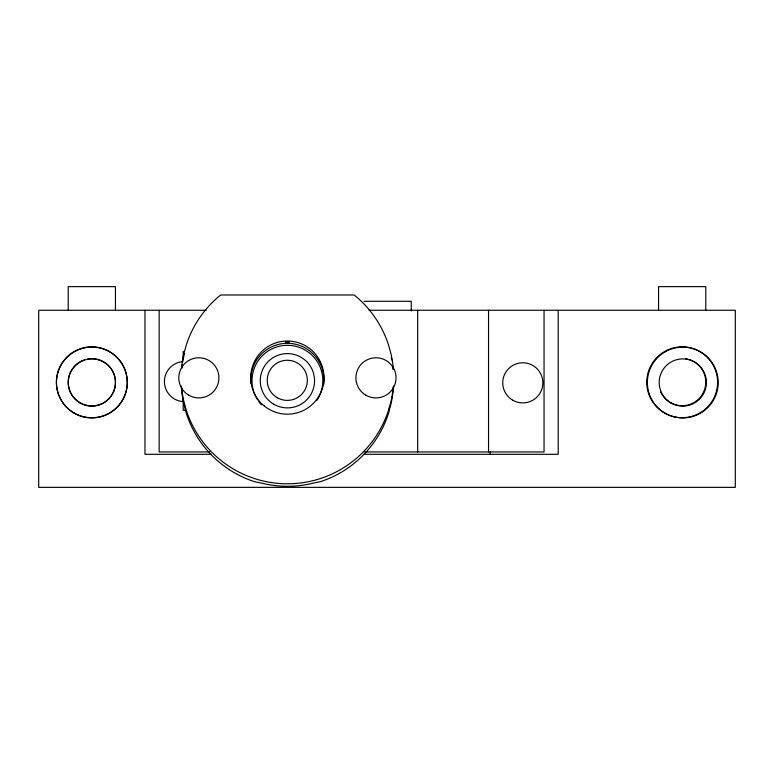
<?xml version="1.0" encoding="UTF-8"?>
<svg xmlns="http://www.w3.org/2000/svg" width="774" height="774" viewBox="0 0 774 774"><rect width="100%" height="100%" fill="white"/><g stroke="black" fill="none" stroke-linecap="round" stroke-linejoin="round"><path stroke-width="1.16" d="M183.177 351.251L183.177 358.449M184.086 355.305L184.618 353.418M389.409 409.591L390.735 404.879A106.261 106.193 0 0 0 393.502 386.042M389.409 410.21L388.471 413.529A106.261 106.193 0 0 1 320.252 481.709L312.222 483.353A106.261 106.193 0 0 1 262.609 483.353L254.578 481.709A106.261 106.193 0 0 1 186.35 413.529L184.086 404.879A106.261 106.193 0 0 1 181.319 386.042M285.78 341.934L289.041 341.934M285.78 342.592L289.041 342.592M364.022 301.299L411.246 301.299L411.246 310.964M206.194 310.258L38.7 310.258L38.7 487.359L735.3 487.359L735.3 310.258L369.092 310.258M185.586 410.249L183.177 410.249L183.177 398.784M209.812 451.939L159.144 451.939L159.144 310.258M364.525 451.939L544.045 451.939L544.045 310.258M211.418 454.299L144.961 454.299L144.961 310.258M363.664 454.299L558.199 454.299L558.199 310.258M389.409 410.104L389.409 407.704M705.782 310.258L705.782 286.641L658.558 286.641L658.558 310.258M490.31 451.9L490.31 454.299M488.549 310.258L488.549 451.939M417.708 310.258L417.708 451.939M287.415 341.934L287.415 342.601M115.442 310.258L115.442 286.641L68.218 286.641L68.218 310.258M257.568 399.81A35.42 35.42 0 0 1 264.505 353.718A35.42 35.42 0 0 1 311.119 354.415A35.42 35.42 0 0 1 316.672 400.69M261.448 404.831A35.42 35.42 0 0 1 258.758 401.551M250.921 383.324A36.601 36.581 0 0 1 288.508 343.327A36.601 36.581 0 0 1 323.513 385.607M393.25 387.116A106.261 106.193 0 0 1 390.735 402.383L388.471 410.413A106.261 106.193 0 0 1 186.35 410.413L184.086 402.383A106.261 106.193 0 0 1 181.58 387.116M181.58 368.076A106.261 106.193 0 0 1 184.086 352.799L186.35 344.778A106.261 106.193 0 0 1 218.403 296.839L220.745 295L354.086 295L356.427 296.839A106.261 106.193 0 0 1 388.471 344.778L390.735 352.799A106.261 106.193 0 0 1 393.347 369.266M181.822 368.201A106.261 106.193 0 0 1 182.277 364.651M182.654 362.3A106.261 106.193 0 0 1 183.815 356.456M391.267 357.627A106.261 106.193 0 0 1 391.75 359.958M392.863 367.021A106.261 106.193 0 0 1 393.134 369.382M182.354 401.561A20.076 20.076 0 0 1 182.354 361.642M87.404 359.078A23.617 23.617 0 0 1 115.365 384.252A23.617 23.617 0 0 1 83.602 404.405A23.617 23.617 0 0 1 72.727 368.395M73.327 367.611A23.617 23.617 0 0 1 84.53 359.823M689.47 359.629A23.617 23.617 0 0 1 701.273 395.959A23.617 23.617 0 0 1 663.066 395.959M662.505 395.156A23.617 23.617 0 0 1 660.599 391.692M685.619 358.72A23.617 23.617 0 0 1 687.564 359.097M273.832 404.251A27.158 27.158 0 0 0 314.563 380.731A27.158 27.158 0 0 0 273.832 357.22A27.158 27.158 0 0 0 273.832 404.251M365.928 395.224A20.076 20.076 0 0 0 396.036 377.847A20.076 20.076 0 0 0 365.928 360.461A20.076 20.076 0 0 0 365.928 395.224M512.775 400.226A20.076 20.076 0 0 0 542.874 382.84A20.076 20.076 0 0 0 512.775 365.463A20.076 20.076 0 0 0 512.775 400.226M264.321 406.021A36.601 36.581 0 0 0 323.513 383.314A36.601 36.581 0 0 0 274.238 343.443A36.601 36.581 0 0 0 264.321 406.021M188.827 395.224A20.076 20.076 0 0 0 218.936 377.847A20.076 20.076 0 0 0 188.827 360.461A20.076 20.076 0 0 0 188.827 395.224M277.247 397.71A20.076 20.076 0 0 0 307.355 380.324A20.076 20.076 0 0 0 277.247 362.948A20.076 20.076 0 0 0 277.247 397.71M74.12 412.948A35.42 35.42 0 0 0 127.255 382.279A35.42 35.42 0 0 0 74.12 351.599A35.42 35.42 0 0 0 74.12 412.948M664.46 412.948A35.42 35.42 0 0 0 717.585 382.279A35.42 35.42 0 0 0 664.46 351.599A35.42 35.42 0 0 0 664.46 412.948M665.079 413.19A35.42 35.42 0 0 0 718.204 382.52A35.42 35.42 0 0 0 665.079 351.841A35.42 35.42 0 0 0 665.079 413.19M670.981 402.973A23.617 23.617 0 0 0 706.401 382.52A23.617 23.617 0 0 0 670.981 362.068A23.617 23.617 0 0 0 670.981 402.973M68.17 408.846A35.42 35.42 0 0 0 126.52 389.883A35.42 35.42 0 0 0 80.931 348.832A35.42 35.42 0 0 0 68.17 408.846M80.07 402.973A23.617 23.617 0 0 0 115.49 382.52A23.617 23.617 0 0 0 80.07 362.068A23.617 23.617 0 0 0 80.07 402.973"/></g></svg>
